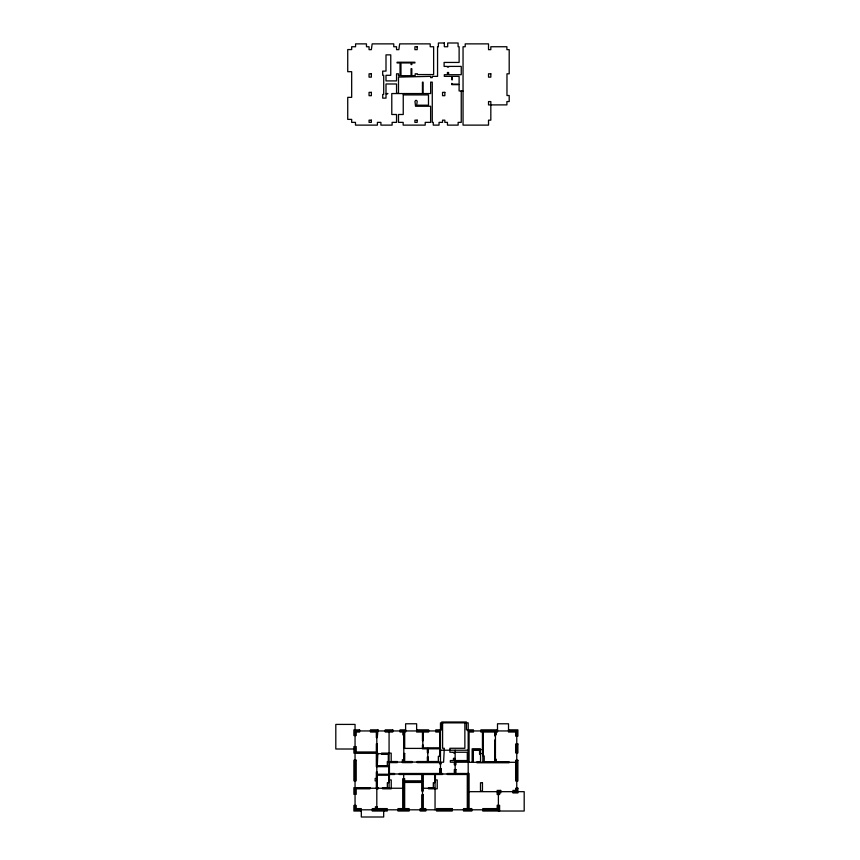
<?xml version="1.0" encoding="UTF-8"?>
<svg xmlns="http://www.w3.org/2000/svg" width="860" height="860" viewBox="0 0 860 860"><rect width="100%" height="100%" fill="white"/><g stroke="black" fill="none" stroke-linecap="round" stroke-linejoin="round"><path stroke-width="1.29" d="M405.608 729.861L400.072 729.861L400.072 732.032L402.878 732.032L402.878 734.87L403.759 734.87L403.759 748.028L404.694 748.028L404.694 732.032L405.608 732.032L405.608 723.776L416.627 723.776L416.627 732.032L422.454 732.032L422.454 740.654L423.195 740.654L423.195 732.032L428.613 732.032L428.613 729.861L416.627 729.861M497.499 729.861L480.912 729.861L480.912 732.032L482.449 732.032L482.449 753.553L480.364 753.553L480.364 748.813L472.161 748.813L472.161 762.207L473.097 762.207L473.097 750.35L479.558 750.361L479.558 754.403L480.536 754.403L480.536 761.831L476.902 761.831L476.902 762.766L509.066 762.766L509.066 761.831L496.209 761.831L496.209 759.272L495.467 759.272M508.518 729.861L517.881 729.861L517.881 736.117L515.635 736.117L515.635 732.032L508.518 732.032L508.518 723.776L497.499 723.776L497.499 732.032L496.209 732.032L496.209 734.741L495.467 734.741M355.051 730.946L440.481 730.946M468.184 730.946L516.763 730.946L516.763 791.673M495.467 735.784L494.661 735.784L494.661 732.032L483.255 732.032L483.255 755.94L484.223 755.94L484.223 761.831L494.661 761.831L494.661 740.041L495.467 740.041M403.791 748.404L440.481 748.404M355.051 749.006L335.808 749.006L335.808 724.41L355.051 724.41L355.051 809.808L498.392 809.808M482.858 749.587L472.635 749.587L472.635 762.304M440.481 750.21L468.184 750.21M355.051 752.575L376.809 752.575M376.809 753.683L389.075 753.683M455.133 761.38L468.184 761.38M389.075 762.078L440.481 762.078M468.184 762.304L516.763 762.304M376.809 766.206L389.075 766.206M389.075 773.989L468.184 773.989M376.809 774.624L389.075 774.624M403.684 781.643L422.507 781.643M355.051 788.244L403.684 788.244M422.507 788.244L435.052 788.244M468.184 791.673L524.192 791.673L524.192 811.023L482.772 811.023L482.772 808.604L497.177 808.604L497.177 805.325L499.596 805.325L499.596 811.023M361.318 811.023L353.89 811.023L353.89 805.444L356.212 805.444L356.212 808.604L361.318 808.604L361.318 817L383.678 817L383.678 809.808M498.392 791.673L498.392 811.023M495.435 730.946L495.435 762.304M482.858 730.946L482.858 762.304M468.184 809.808L468.184 722.862L440.481 722.862L440.481 773.989M464.862 722.862L464.862 748.275L449.887 748.275L449.887 752.242L453.456 752.242L453.456 752.887L454.639 752.887L454.639 752.242L467.292 752.242L467.292 760.552L454.639 760.552L454.639 758.348L453.456 758.348L453.456 760.552L450.35 760.552L450.35 762.207L454.327 762.207L454.327 764.701L455.929 764.701L455.929 762.207L469.076 762.207L469.076 732.032L473.43 732.032L473.43 729.861L466.432 729.861L466.432 722.002L441.728 722.002L441.728 729.861L435.794 729.861L435.794 732.032L439.664 732.032L439.664 748.06L423.195 748.06L423.195 745.104L422.454 745.104L422.454 748.759L427.356 748.759L427.356 752.715L428.183 752.715L428.183 748.759L439.664 748.759L439.664 756.273L438.342 756.273L438.342 761.53L428.183 761.53L428.183 756.972L427.356 756.972L427.356 761.53L417.218 761.53L417.218 762.626L439.621 762.626L439.621 763.863L441.094 763.863L441.094 762.207L443.588 762.207L444.308 748.275L442.599 748.275L442.599 722.862M455.133 750.21L455.133 773.989M435.052 773.989L435.052 809.808M427.775 748.404L427.775 762.078M422.819 730.946L422.819 748.404M422.507 773.989L422.507 809.808M403.791 730.946L403.791 762.078M403.684 773.989L403.684 809.808M389.075 730.946L389.075 788.244M376.809 730.946L376.809 809.808M444.33 43L438.374 43L438.374 46.741L437.557 46.741L437.557 76.357L432.268 76.357L432.268 77.626L430.645 77.626L430.645 76.357L398.492 77.099L398.492 93.331L396.546 93.331L396.546 83.99L386 83.99L386 93.557L387.914 93.557L386 94.073L386 98.137L382.721 98.137L382.721 94.439L383.7 94.439L383.7 75.304L382.689 75.304L382.689 71.111L386 71.111L386 54.868L390.762 54.868L390.762 75.304L386 75.304L386 80.904L396.546 80.904L396.546 73.809L398.492 73.809L398.492 75.691L400.04 75.691L400.04 62.941L397.062 62.941L397.062 62.232L414.918 62.232L414.918 62.941L411.822 62.941L411.822 64.575L411.048 64.575L411.048 62.941L400.964 62.941L400.964 75.691L411.048 75.691L411.048 68.736L411.822 68.736L411.822 75.691L415.176 75.691L415.176 73.809L417.358 73.809L417.358 74.562L433.633 74.562L433.633 46.741L430.193 46.741L430.193 43.871L399.674 43.871L398.846 49.654L396.546 49.654L396.546 46.741L393.751 46.741L393.751 43.871L372.176 43.871L371.359 49.654L369.058 49.654L369.058 46.741L366.467 46.741L366.467 43.871L355.578 43.871L355.578 46.741L351.675 46.741L351.675 49.568L347.73 49.568L347.73 71.692L351.675 71.692L351.675 97.352L347.73 97.352L347.73 119.389L351.675 119.389L351.675 122.367L355.481 122.367L355.481 125.119L377.411 125.119L377.411 122.367L380.905 122.367L380.905 125.119L392.117 125.119L392.117 122.367L396.546 122.367L396.546 114.498L391.784 114.498L391.784 93.557L403.243 93.557L403.243 114.498L398.492 114.498L398.492 122.367L403.157 122.367L403.157 125.119L425.206 125.119L425.206 122.367L430.623 122.367L430.623 106.253L415.541 106.253L414.971 101.534L415.541 100.416L416.648 100.416L417.218 101.534L416.648 105.2L428.484 105.2L428.484 94.912L403.469 94.912L403.469 93.557L422.443 93.557L422.443 82.141L423.045 82.141L423.045 93.557L430.645 93.557L430.645 82.141L432.268 82.141L432.268 122.367L433.268 122.367L433.268 125.119L439.041 125.119L439.041 122.367L442.545 122.367L442.545 120.163L444.846 120.163L444.846 122.367L447.458 122.367L447.458 125.119L458.143 125.119L458.143 122.367L461.25 122.367L461.25 91.181L463.046 91.181L463.046 125.119L488.523 125.119L488.523 120.163L490.823 120.163L490.823 101.577L488.523 101.577L488.523 104.909L506.895 104.888L506.895 101.555L509.195 101.555L509.195 95.514L506.97 95.514L506.97 73.809L509.195 73.809L509.195 49.654L506.895 49.654L506.895 46.741L490.823 46.741L490.823 49.654L488.523 49.654L488.523 43.871L465.217 43.871L465.217 46.741L463.046 46.741L463.046 90.966L459.1 90.966L459.1 84.645L451.801 84.645L451.801 83.377L452.371 84.13L459.1 84.13L459.1 76.357L452.371 76.357L452.371 79.829L451.801 79.829L451.801 76.357L444.308 76.357L444.308 74.712L447.415 74.712L447.415 72.498L448.608 72.498L448.608 74.712L461.25 74.712L461.25 66.403L448.608 66.403L448.608 67.048L447.415 67.048L447.415 66.403L444.104 66.403L444.104 62.436L459.122 62.436L459.122 46.741L458.1 46.741L458.1 43L447.694 43L447.694 46.741L444.33 46.741L444.33 43M417.197 46.741L414.907 46.741L414.907 49.654L417.197 49.654L417.197 46.741M371.359 73.809L369.058 73.809L369.058 77.142L371.359 77.142L371.359 73.809M490.823 73.809L488.523 73.809L488.523 77.142L490.823 77.142L490.823 73.809M371.359 92.364L369.058 92.364L369.058 95.686L371.359 95.686L371.359 92.364M444.846 92.364L442.545 92.364L442.545 95.686L444.846 95.686L444.846 92.364M371.359 120.163L369.058 120.163L369.058 122.367L371.359 122.367L371.359 120.163M417.197 120.163L414.907 120.163L414.907 122.367L417.197 122.367L417.197 120.163M359.566 729.861L353.89 729.861L353.89 735.526L356.212 735.526L356.212 732.032L359.566 732.032L359.566 729.861M377.97 729.861L370.499 729.861L370.499 732.032L376.336 732.032L376.336 737.547L377.293 737.547L377.97 729.861M392.73 729.861L385.28 729.861L385.28 732.032L392.73 732.032L392.73 729.861M377.293 743.868L376.336 743.868L376.336 752.059L356.212 752.059L356.212 746.609L353.89 746.609L353.89 753.091L376.336 753.091L376.336 766.679L388.709 766.679L388.709 774.269L377.293 774.269L377.293 772.033L376.336 772.033L376.336 778.418L375.164 778.418L375.164 780.934L376.336 780.934L376.336 788.813L378.153 788.813L378.153 787.685L377.293 787.685L377.293 774.967L388.709 774.967L388.709 782.686L387.344 782.686L387.344 787.685L382.571 787.685L382.571 788.813L391.236 788.813L391.236 779.934L389.429 779.934L389.429 774.495L394.482 774.495L394.482 773.484L389.429 773.484L389.429 762.626L397.331 762.626L397.331 761.53L391.192 761.53L391.192 753.134L381.593 753.134L381.593 754.231L388.301 754.231L388.301 761.53L387.322 761.53L387.322 765.744L377.293 765.744L377.852 753.134L377.293 753.134L377.293 743.868M517.881 743.986L515.635 743.986L515.635 752.919L517.881 752.919L517.881 743.986M404.694 753.5L403.759 753.5L403.759 759.745L402.415 759.745L402.415 762.626L412.09 762.626L412.09 761.53L404.694 761.53L404.694 753.5M356.212 760.24L353.89 760.24L353.89 780.783L356.212 780.783L356.212 760.24M517.881 760.304L515.635 760.304L515.635 780.977L517.881 780.977L517.881 760.304M441.298 768.722L439.664 768.722L439.664 773.484L399.363 773.484L399.363 774.495L421.862 774.495L421.862 780.837L404.662 780.837L404.662 778.751L402.706 778.751L402.706 808.604L397.997 808.604L397.997 811.023L409.134 811.023L409.134 808.604L404.662 808.604L404.662 782.439L421.862 782.439L421.862 791.092L423.142 791.092L423.142 774.495L434.687 774.495L434.687 782.686L433.322 782.686L433.322 787.685L428.549 787.685L428.549 788.813L437.224 788.813L437.224 779.934L435.407 779.934L435.407 774.495L442.513 774.495L442.513 773.484L441.298 773.484L441.298 768.722M455.929 769.571L454.327 769.571L454.327 773.484L447.383 773.484L447.383 774.495L467.292 774.495L467.292 808.604L463.529 808.604L463.529 811.023L471.817 811.023L471.817 808.604L469.076 808.604L469.076 773.484L455.929 773.484L455.929 769.571M482.46 782.761L480.493 782.761L480.493 791.039L482.46 791.039L482.46 782.761M369.94 787.685L353.89 787.685L353.89 794.317L356.212 794.317L356.212 788.813L369.94 788.813L369.94 787.685M517.881 788.201L515.635 788.201L515.635 790.415L512.947 790.415L512.947 792.942L517.881 792.942L517.881 788.201M500.713 790.415L497.177 790.415L497.177 794.5L499.596 794.5L499.596 792.942L500.713 792.942L500.713 790.415M423.142 794.78L421.862 794.78L421.862 808.604L420.196 808.604L420.196 811.023L425.775 811.023L425.775 808.604L423.142 808.604L423.142 794.78M377.153 806.766L375.401 806.766L375.401 808.604L372.305 808.604L372.305 811.023L387.247 811.023L387.247 808.604L377.153 808.604L377.153 806.766M452.231 808.604L436.568 808.604L436.568 811.023L452.231 811.023L452.231 808.604"/></g></svg>
